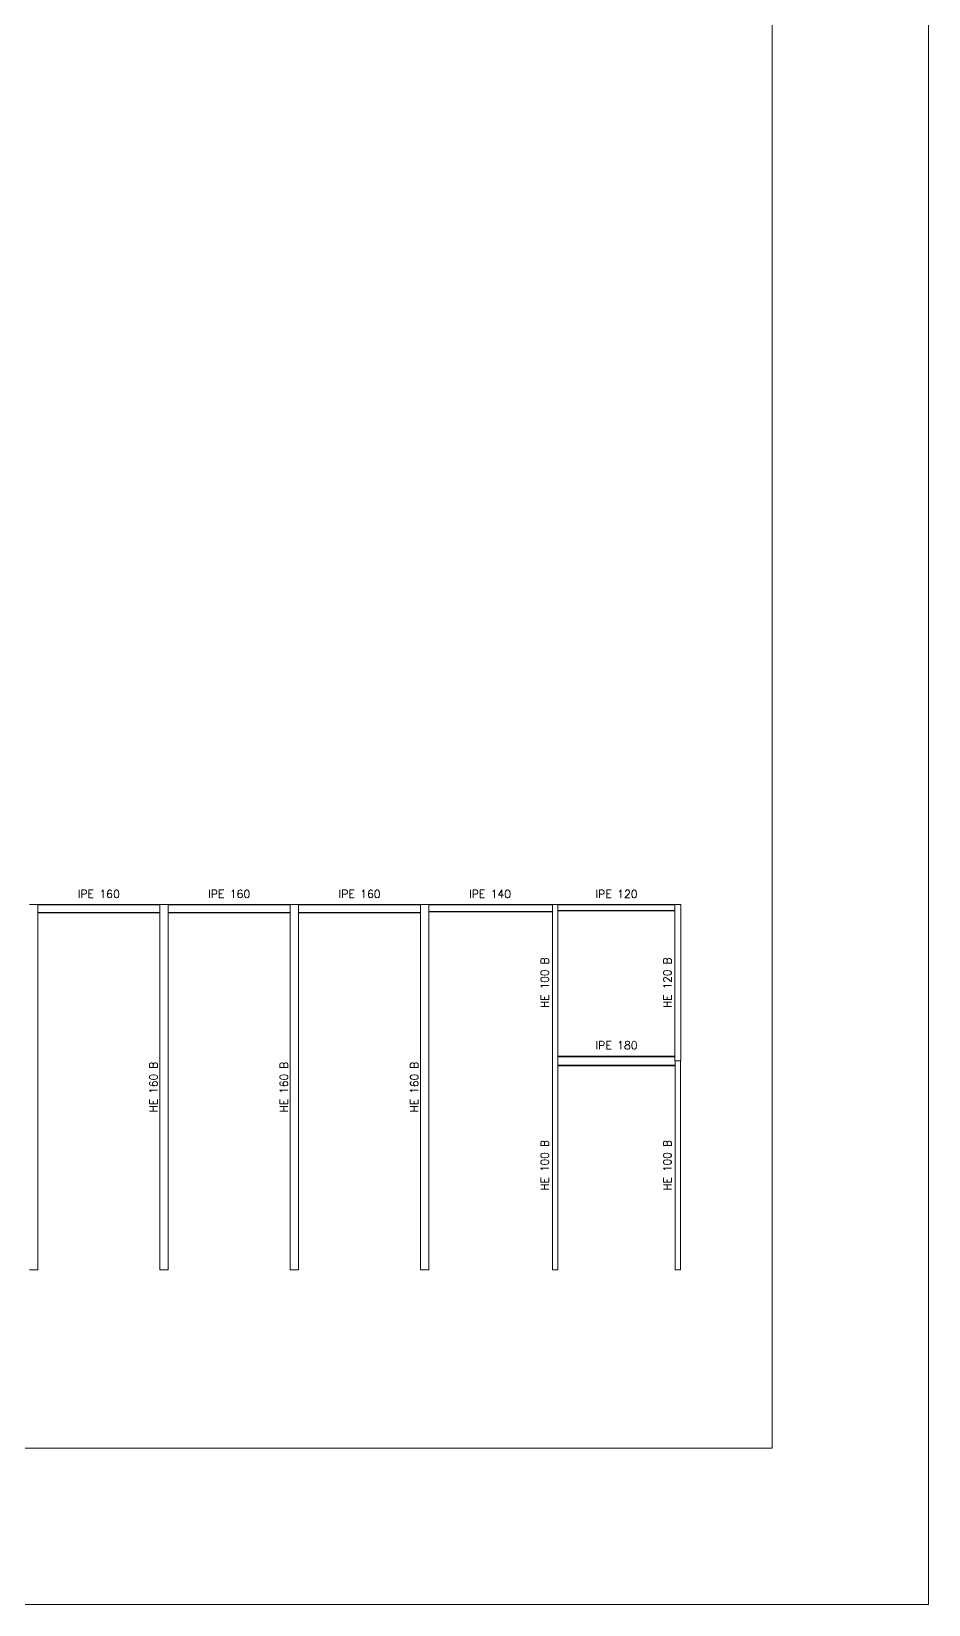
# Model space of a CAD drawing. Header units: millimetres. Extents: x 0 to 84, y 0 to 59.4.
# Drawn here: x 66.8 to 84, y 0 to 30.15 of the extents above; entities that cross this region are included whole.
import ezdxf
from ezdxf.enums import TextEntityAlignment as Align

# ---------------------------------------------------------------- set-up
doc = ezdxf.new("R2010")
doc.units = ezdxf.units.MM
for name, color, linetype, lineweight in [('BARRAS_DE_ACERO', 7, 'Continuous', 9), ('RECUAD_LIMITES', 2, 'Continuous', 0), ('RECUAD_MARCO', 1, 'Continuous', 20), ('REFERENCIA_DE_LAS_BARRAS', 2, 'Continuous', 9)]:
    doc.layers.add(name, color=color, linetype=linetype, lineweight=lineweight)
doc.styles.add('CYPETXT', font='romans__.ttf', dxfattribs={"height": 0.2})

msp = doc.modelspace()

# ---------------------------------------------------------------- linework, layer by layer
at = {"layer": 'BARRAS_DE_ACERO'}
for p, q in [((66.764, 13.418), (66.844, 13.418)), ((66.844, 13.418), (66.924, 13.418)), ((66.924, 13.418), (69.264, 13.418)), ((66.924, 13.411), (66.924, 13.418)), ((66.924, 13.265), (66.924, 13.411)), ((69.424, 13.418), (69.344, 13.418)), ((69.424, 13.418), (71.764, 13.418)), ((69.424, 13.411), (69.424, 13.418)), ((69.424, 13.411), (69.424, 13.265)), ((71.764, 13.418), (71.844, 13.418)), ((71.764, 13.411), (71.764, 13.418)), ((71.844, 13.418), (71.924, 13.418)), ((71.924, 13.418), (74.264, 13.418)), ((71.924, 13.418), (71.924, 13.411)), ((71.924, 13.265), (71.924, 13.411)), ((74.264, 13.418), (74.344, 13.418)), ((74.264, 13.411), (74.264, 13.418)), ((74.424, 13.418), (74.344, 13.418)), ((74.424, 13.411), (76.794, 13.411)), ((74.424, 13.285), (74.424, 13.411)), ((74.424, 13.278), (74.424, 13.285)), ((76.794, 13.285), (74.424, 13.285)), ((74.424, 13.278), (76.794, 13.278)), ((74.424, 6.418), (74.424, 13.278)), ((76.794, 13.411), (76.794, 13.285)), ((76.794, 13.278), (76.794, 13.285)), ((76.794, 13.278), (76.794, 10.5)), ((76.847, 13.418), (76.894, 13.418)), ((76.894, 13.418), (79.134, 13.418)), ((76.894, 13.418), (76.894, 13.412)), ((76.894, 13.412), (79.134, 13.412)), ((76.894, 13.304), (76.894, 13.412)), ((76.894, 13.298), (79.134, 13.298)), ((76.894, 10.508), (76.894, 13.298)), ((79.134, 13.304), (79.134, 13.412)), ((79.134, 13.304), (79.134, 13.298)), ((79.134, 10.508), (79.134, 13.298)), ((79.197, 13.418), (79.254, 13.418)), ((79.254, 13.418), (79.254, 10.418)), ((66.924, 13.258), (66.924, 6.418)), ((66.924, 13.258), (69.264, 13.258)), ((69.424, 13.265), (69.424, 13.258)), ((69.424, 13.265), (71.764, 13.265)), ((69.424, 6.418), (69.424, 13.258)), ((71.764, 13.258), (71.764, 13.265)), ((71.924, 13.258), (71.924, 6.418)), ((71.924, 13.258), (74.264, 13.258)), ((74.264, 13.265), (74.264, 13.258)), ((74.264, 13.258), (74.264, 6.418)), ((76.789, 10.5), (76.794, 10.5)), ((76.789, 10.336), (76.789, 10.5)), ((76.794, 6.418), (76.794, 10.336)), ((76.894, 10.508), (76.894, 10.5)), ((76.894, 10.508), (79.134, 10.508)), ((76.894, 10.418), (76.894, 10.5)), ((76.894, 10.328), (76.894, 10.336)), ((76.894, 10.328), (76.894, 6.418)), ((79.144, 10.328), (76.894, 10.328)), ((79.134, 10.5), (79.134, 10.418)), ((79.144, 10.418), (79.134, 10.418)), ((79.144, 10.328), (79.144, 10.336)), ((79.144, 10.328), (79.144, 6.418)), ((79.244, 10.418), (79.244, 6.418)), ((79.244, 10.418), (79.254, 10.418)), ((66.924, 6.418), (66.764, 6.418)), ((69.424, 6.418), (69.264, 6.418)), ((71.924, 6.418), (71.764, 6.418)), ((74.424, 6.418), (74.264, 6.418)), ((76.794, 6.418), (76.894, 6.418)), ((79.244, 6.418), (79.144, 6.418))]:
    msp.add_line(p, q, dxfattribs=at)
for points in [[(69.264, 13.265), (69.264, 13.411), (66.924, 13.411)], [(69.344, 13.418), (69.264, 13.418), (69.264, 13.411)], [(71.764, 13.265), (71.764, 13.411), (69.424, 13.411)], [(74.264, 13.265), (74.264, 13.411), (71.924, 13.411)], [(74.424, 13.411), (74.424, 13.418), (76.794, 13.418)], [(76.847, 13.418), (76.794, 13.418), (76.794, 13.411)], [(79.134, 13.304), (76.894, 13.304), (76.894, 13.298)], [(79.197, 13.418), (79.134, 13.418), (79.134, 13.412)], [(69.264, 13.265), (66.924, 13.265), (66.924, 13.258)], [(69.264, 13.265), (69.264, 13.258), (69.264, 6.418)], [(71.764, 6.418), (71.764, 13.258), (69.424, 13.258)], [(74.264, 13.265), (71.924, 13.265), (71.924, 13.258)], [(76.789, 10.336), (76.794, 10.336), (76.794, 10.5)], [(76.894, 10.5), (79.134, 10.5), (79.134, 10.508)], [(76.894, 10.418), (76.894, 10.336), (79.144, 10.336)], [(79.244, 10.418), (79.144, 10.418), (79.144, 10.336)]]:
    msp.add_lwpolyline(points, dxfattribs=at)
at = {"layer": 'RECUAD_LIMITES'}
msp.add_lwpolyline([(0, 0), (84, 0), (84, 59.4), (0, 59.4), (0, 0)], close=True, dxfattribs=at)
at = {"layer": 'RECUAD_MARCO'}
msp.add_lwpolyline([(3, 3), (81, 3), (81, 56.4), (3, 56.4), (3, 3)], close=True, dxfattribs=at)

# ---------------------------------------------------------------- texts
at = {"layer": 'REFERENCIA_DE_LAS_BARRAS', "style": 'CYPETXT', "width": 0.844169}
for s, p, p2 in [('IPE 160', (67.691, 13.542), (68.497, 13.542)), ('IPE 160', (70.191, 13.542), (70.997, 13.542)), ('IPE 160', (72.691, 13.542), (73.497, 13.542)), ('IPE 140', (75.191, 13.542), (75.997, 13.542)), ('IPE 120', (77.616, 13.542), (78.422, 13.542)), ('IPE 180', (77.616, 10.643), (78.422, 10.643))]:
    msp.add_text(s, height=0.1533, dxfattribs=at).set_placement(p, p2, align=Align.FIT)
at = {"layer": 'REFERENCIA_DE_LAS_BARRAS', "style": 'CYPETXT', "width": 0.776302}
for s, p, p2 in [('HE 100 B', (76.72, 11.434), (76.72, 12.402)), ('HE 120 B', (79.07, 11.434), (79.07, 12.402)), ('HE 160 B', (69.22, 9.434), (69.22, 10.402)), ('HE 160 B', (71.72, 9.434), (71.72, 10.402)), ('HE 160 B', (74.22, 9.434), (74.22, 10.402)), ('HE 100 B', (76.72, 7.934), (76.72, 8.902)), ('HE 100 B', (79.07, 7.934), (79.07, 8.902))]:
    msp.add_text(s, height=0.1533, rotation=90, dxfattribs=at).set_placement(p, p2, align=Align.FIT)

doc.saveas('drawing.dxf')
